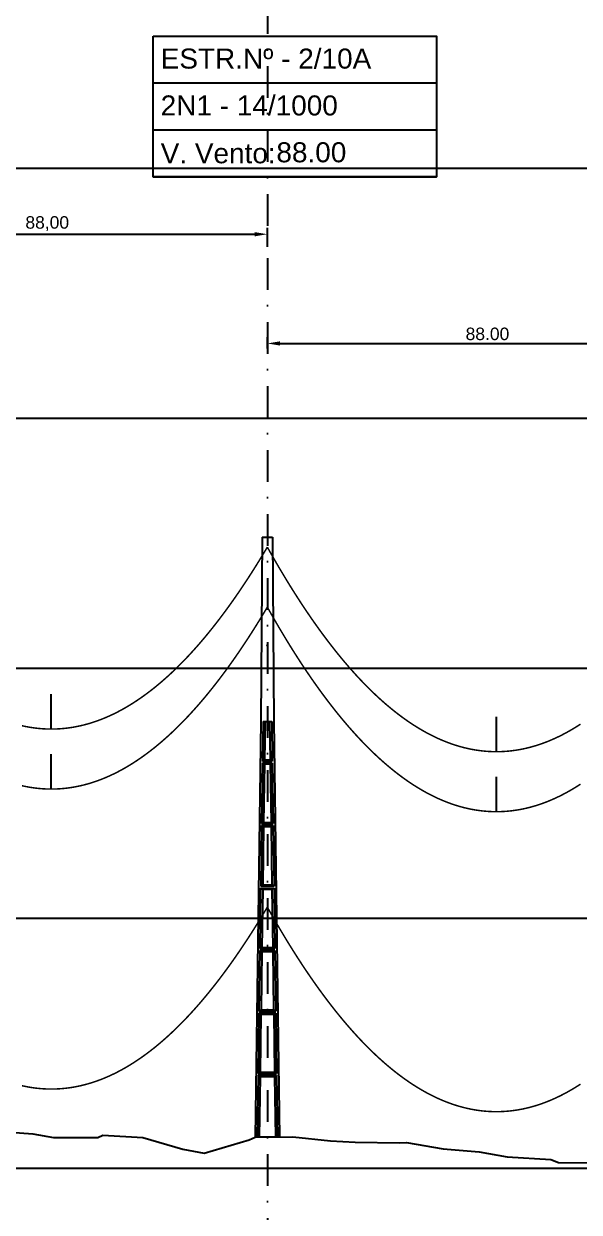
# Model space of a CAD drawing. Header units: metres. Extents: x -121 to 9872, y 3505 to 10721.
# Drawn here: x 2666.1 to 2777.1, y 9541.2 to 9778.9 of the extents above; entities that cross this region are included whole.
import ezdxf
from ezdxf.enums import TextEntityAlignment as Align

# ---------------------------------------------------------------- set-up
doc = ezdxf.new("R2010")
doc.units = ezdxf.units.M
doc.header["$PDMODE"] = 2
doc.linetypes.add('DASHDOT', pattern=[25.4, 12.7, -6.35, 0, -6.35])
for name, color, linetype in [('Cabeçalho', 7, 'Continuous'), ('CON-EOL- CA MAGNOLIA', 210, 'Continuous'), ('CON-EOL- PROJEÇÃO', 22, 'Continuous'), ('cotas', 7, 'Continuous'), ('Grade', 9, 'Continuous'), ('Ind.Rot', 8, 'DASHDOT'), ('Modelo_CotaTerreno_Perfil', 7, 'Continuous'), ('POSTE DT', 7, 'Continuous')]:
    doc.layers.add(name, color=color, linetype=linetype)
doc.styles.add('Arial', font='arial.ttf')
doc.styles.add('SIMM-PADRÃO_(TXT)', font='arial.ttf', dxfattribs={"height": 2})
doc.styles.get("Standard").update_dxf_attribs({"font": 'arial.ttf'})
doc.dimstyles.new('ISO-25', dxfattribs={"dimtxt": 2.5, "dimasz": 2.5, "dimexe": 1.25, "dimexo": 0.625, "dimtad": 1, "dimzin": 1, "dimtxsty": 'Standard', "dimcen": 2.5, "dimaunit": 1, "dimadec": 3, "dimazin": 3, "dimtfac": 1, "dimtmove": 0, "dimatfit": 3, "dimfxlon": 1, "dimarcsym": 0})

# ---------------------------------------------------------------- blocks, each defined once
blk = doc.blocks.new('*U1')
at = {"layer": 'POSTE DT', "extrusion": (0, 1, 0)}
for p, q in [((-3.31, 378.23), (-4.05, 262)), ((-3.31, 378.23), (3.31, 378.23)), ((3.31, 378.23), (4.06, 262)), ((-4.05, 262), (-7.72, 0)), ((-4.05, 262), (-4.05, 262)), ((-2.73, 262), (-3.08, 237.05)), ((-2.73, 262), (2.75, 262)), ((-1.42, 262), (-1.77, 237.57)), ((1.43, 262), (1.77, 237.57)), ((2.75, 262), (3.1, 237.05)), ((4.06, 262), (7.72, 0)), ((-3.1, 235.74), (-3.63, 197.65)), ((3.11, 235.73), (-3.1, 235.74)), ((3.1, 237.05), (-3.08, 237.05)), ((-1.8, 235.21), (-2.32, 198.19)), ((1.8, 235.21), (2.32, 198.19)), ((3.11, 235.73), (3.65, 197.65)), ((-3.65, 196.34), (-4.19, 158.25)), ((-2.35, 195.8), (-2.87, 158.8)), ((2.35, 195.8), (2.87, 158.8)), ((3.66, 196.34), (4.2, 158.25)), ((-4.21, 156.94), (-4.74, 118.85)), ((-2.9, 156.39), (-3.42, 119.41)), ((2.91, 156.39), (3.42, 119.41)), ((4.21, 156.94), (4.75, 118.85)), ((-4.76, 117.54), (-5.29, 79.45)), ((4.77, 117.54), (-4.76, 117.54)), ((4.75, 118.85), (-4.74, 118.85)), ((-3.46, 116.98), (-3.97, 80.02)), ((3.46, 116.98), (3.98, 80.02)), ((4.77, 117.54), (5.3, 79.45)), ((-5.31, 78.14), (-5.85, 40.06)), ((5.32, 78.14), (-5.31, 78.14)), ((5.3, 79.45), (-5.29, 79.45)), ((-4.01, 77.57), (-4.53, 40.63)), ((4.01, 77.57), (4.53, 40.63)), ((5.32, 78.14), (5.85, 40.06)), ((-5.86, 38.74), (-6.41, 0)), ((5.87, 38.74), (-5.86, 38.74)), ((5.85, 40.06), (-5.85, 40.06)), ((-4.56, 38.17), (-5.1, 0)), ((4.56, 38.17), (5.1, 0)), ((5.87, 38.74), (6.41, 0)), ((-6.41, 0), (-7.72, 0)), ((-5.1, 0), (-6.41, 0)), ((5.1, 0), (-5.1, 0)), ((6.41, 0), (5.1, 0)), ((7.72, 0), (6.41, 0))]:
    blk.add_line(p, q, dxfattribs=at)
at = {"layer": 'POSTE DT', "ltscale": 3}
for points in [[(-3.65, 196.34), (3.66, 196.34)], [(-3.63, 197.65), (3.65, 197.65)], [(4.2, 158.25), (-4.19, 158.25)], [(-4.21, 156.94), (4.21, 156.94)]]:
    blk.add_lwpolyline(points, dxfattribs=at)
at = {"layer": 'POSTE DT'}
for points, knots in [([(0.25, 309.94), (0.25, 309.93), (0.25, 309.93), (0.25, 309.92), (0.25, 309.91), (0.25, 309.9), (0.25, 309.89), (0.24, 309.85), (0.22, 309.82), (0.19, 309.77), (0.16, 309.74), (0.11, 309.71), (0.08, 309.7), (0.01, 309.68), (-0.02, 309.68), (-0.08, 309.7), (-0.11, 309.71), (-0.16, 309.74), (-0.18, 309.76), (-0.21, 309.8), (-0.22, 309.82), (-0.24, 309.85), (-0.24, 309.87), (-0.25, 309.89), (-0.25, 309.9), (-0.25, 309.92), (-0.25, 309.92), (-0.25, 309.93), (-0.25, 309.94), (-0.25, 309.95), (-0.25, 309.95), (-0.25, 309.96), (-0.25, 309.97), (-0.24, 310), (-0.23, 310.02), (-0.21, 310.07), (-0.2, 310.09), (-0.15, 310.14), (-0.13, 310.15), (-0.07, 310.18), (-0.03, 310.19), (0.03, 310.19), (0.06, 310.18), (0.12, 310.16), (0.14, 310.14), (0.18, 310.11), (0.2, 310.09), (0.21, 310.06), (0.22, 310.05), (0.23, 310.04), (0.24, 310.01), (0.24, 309.99), (0.25, 309.97), (0.25, 309.96), (0.25, 309.95), (0.25, 309.94), (0.25, 309.94), (0.25, 309.94), (0.25, 309.94)], [-54.728303, -54.728303, -54.728303, -54.728303, -54.309038, -54.309038, -53.647169, -53.647169, -52.532885, -52.532885, -48.86224, -48.86224, -45.282765, -45.282765, -41.52867, -41.52867, -37.867486, -37.867486, -34.454589, -34.454589, -31.301423, -31.301423, -28.48103, -28.48103, -26.961755, -26.961755, -25.7544, -25.7544, -25.136228, -25.136228, -24.64409, -24.64409, -24.094201, -24.094201, -23.191199, -23.191199, -20.494482, -20.494482, -17.342863, -17.342863, -13.645538, -13.645538, -9.835989, -9.835989, -6.296781, -6.296781, -3.005029, -3.005029, 0, 0, 0, 1.527594, 1.527594, 3.697216, 3.697216, 4.489727, 4.489727, 5.01438, 5.01438, 5.095313, 5.095313, 5.095313, 5.095313]), ([(-3.1, 235.74), (-2.88, 235.65), (-2.67, 235.56), (-2.23, 235.39), (-2.02, 235.3), (-1.8, 235.21)], [0.055576, 0.055576, 0.055576, 0.055576, 56.767409, 56.767409, 113.50757, 113.50757, 113.50757, 113.50757]), ([(-1.77, 237.57), (-1.99, 237.49), (-2.21, 237.4), (-2.64, 237.22), (-2.86, 237.14), (-3.08, 237.05)], [0, 0, 0, 0, 56.660495, 56.660495, 113.412826, 113.412826, 113.412826, 113.412826]), ([(-1.8, 235.21), (-1.2, 235.21), (-0.6, 235.21), (0.6, 235.21), (1.2, 235.21), (1.8, 235.21)], [0, 0, 0, 0, 68.567797, 68.567797, 137.136247, 137.136247, 137.136247, 137.136247]), ([(1.77, 237.57), (1.18, 237.57), (0.59, 237.57), (-0.59, 237.57), (-1.18, 237.57), (-1.77, 237.57)], [0, 0, 0, 0, 67.306894, 67.306894, 134.614447, 134.614447, 134.614447, 134.614447]), ([(3.1, 237.05), (2.87, 237.14), (2.65, 237.23), (2.21, 237.4), (1.99, 237.49), (1.77, 237.57)], [0, 0, 0, 0, 56.738948, 56.738948, 113.38731, 113.38731, 113.38731, 113.38731]), ([(1.8, 235.21), (2.02, 235.3), (2.24, 235.38), (2.68, 235.56), (2.89, 235.65), (3.11, 235.73)], [0, 0, 0, 0, 56.845349, 56.845349, 113.599799, 113.599799, 113.599799, 113.599799]), ([(-3.65, 196.34), (-3.43, 196.25), (-3.22, 196.16), (-2.78, 195.98), (-2.57, 195.89), (-2.35, 195.8)], [0.054307, 0.054307, 0.054307, 0.054307, 63.527131, 63.527131, 127.063246, 127.063246, 127.063246, 127.063246]), ([(-2.32, 198.19), (-2.54, 198.1), (-2.76, 198.01), (-3.2, 197.83), (-3.41, 197.74), (-3.63, 197.65)], [0, 0, 0, 0, 63.412073, 63.412073, 126.777421, 126.777421, 126.777421, 126.777421]), ([(-2.35, 195.8), (-1.57, 195.8), (-0.78, 195.8), (0.79, 195.8), (1.57, 195.8), (2.35, 195.8)], [0, 0, 0, 0, 89.585713, 89.585713, 179.17191, 179.17191, 179.17191, 179.17191]), ([(2.32, 198.19), (1.55, 198.19), (0.77, 198.19), (-0.77, 198.19), (-1.55, 198.19), (-2.32, 198.19)], [0, 0, 0, 0, 88.31008, 88.31008, 176.620652, 176.620652, 176.620652, 176.620652]), ([(3.65, 197.65), (3.43, 197.74), (3.2, 197.83), (2.76, 198.01), (2.54, 198.1), (2.32, 198.19)], [0, 0, 0, 0, 63.488119, 63.488119, 126.880939, 126.880939, 126.880939, 126.880939]), ([(2.35, 195.8), (2.57, 195.89), (2.79, 195.98), (3.23, 196.16), (3.45, 196.25), (3.66, 196.34)], [0, 0, 0, 0, 63.60246, 63.60246, 127.109696, 127.109696, 127.109696, 127.109696]), ([(-2.87, 158.8), (-3.09, 158.71), (-3.31, 158.62), (-3.75, 158.43), (-3.97, 158.34), (-4.19, 158.25)], [0, 0, 0, 0, 70.301707, 70.301707, 140.590947, 140.590947, 140.590947, 140.590947]), ([(2.87, 158.8), (1.92, 158.8), (0.96, 158.8), (-0.96, 158.8), (-1.91, 158.8), (-2.87, 158.8)], [0, 0, 0, 0, 109.314454, 109.314454, 218.629264, 218.629264, 218.629264, 218.629264]), ([(4.2, 158.25), (3.98, 158.34), (3.76, 158.44), (3.31, 158.62), (3.09, 158.71), (2.87, 158.8)], [0, 0, 0, 0, 70.379198, 70.379198, 140.659718, 140.659718, 140.659718, 140.659718]), ([(-4.21, 156.94), (-3.99, 156.85), (-3.77, 156.75), (-3.34, 156.57), (-3.12, 156.48), (-2.9, 156.39)], [0.053423, 0.053423, 0.053423, 0.053423, 70.429742, 70.429742, 140.90167, 140.90167, 140.90167, 140.90167]), ([(-2.9, 156.39), (-1.94, 156.39), (-0.97, 156.39), (0.97, 156.39), (1.94, 156.39), (2.91, 156.39)], [0, 0, 0, 0, 110.60219, 110.60219, 221.20473, 221.20473, 221.20473, 221.20473]), ([(2.91, 156.39), (3.12, 156.48), (3.34, 156.57), (3.78, 156.75), (4, 156.85), (4.21, 156.94)], [0, 0, 0, 0, 70.506649, 70.506649, 140.914701, 140.914701, 140.914701, 140.914701]), ([(-4.76, 117.54), (-4.54, 117.45), (-4.32, 117.35), (-3.89, 117.17), (-3.67, 117.07), (-3.46, 116.98)], [0.052784, 0.052784, 0.052784, 0.052784, 77.438432, 77.438432, 154.950301, 154.950301, 154.950301, 154.950301]), ([(-3.42, 119.41), (-3.64, 119.32), (-3.86, 119.23), (-4.3, 119.04), (-4.52, 118.95), (-4.74, 118.85)], [0, 0, 0, 0, 77.299547, 77.299547, 154.618634, 154.618634, 154.618634, 154.618634]), ([(-3.46, 116.98), (-2.3, 116.98), (-1.15, 116.98), (1.15, 116.98), (2.31, 116.98), (3.46, 116.98)], [0, 0, 0, 0, 131.617604, 131.617604, 263.235447, 263.235447, 263.235447, 263.235447]), ([(3.42, 119.41), (2.28, 119.41), (1.14, 119.41), (-1.14, 119.41), (-2.28, 119.41), (-3.42, 119.41)], [0, 0, 0, 0, 130.319901, 130.319901, 260.640046, 260.640046, 260.640046, 260.640046]), ([(4.75, 118.85), (4.53, 118.95), (4.31, 119.04), (3.87, 119.23), (3.64, 119.32), (3.42, 119.41)], [0, 0, 0, 0, 77.381597, 77.381597, 154.66183, 154.66183, 154.66183, 154.66183]), ([(3.46, 116.98), (3.68, 117.07), (3.89, 117.17), (4.33, 117.35), (4.55, 117.45), (4.77, 117.54)], [0, 0, 0, 0, 77.520013, 77.520013, 154.938747, 154.938747, 154.938747, 154.938747]), ([(-5.31, 78.14), (-5.09, 78.05), (-4.88, 77.95), (-4.44, 77.76), (-4.23, 77.67), (-4.01, 77.57)], [0.052308, 0.052308, 0.052308, 0.052308, 84.527725, 84.527725, 169.158824, 169.158824, 169.158824, 169.158824]), ([(-3.97, 80.02), (-4.19, 79.93), (-4.41, 79.83), (-4.85, 79.64), (-5.07, 79.55), (-5.29, 79.45)], [0, 0, 0, 0, 84.379671, 84.379671, 168.809376, 168.809376, 168.809376, 168.809376]), ([(-4.01, 77.57), (-2.67, 77.57), (-1.34, 77.57), (1.34, 77.57), (2.67, 77.57), (4.01, 77.57)], [0, 0, 0, 0, 152.632212, 152.632212, 305.264569, 305.264569, 305.264569, 305.264569]), ([(3.98, 80.02), (2.65, 80.02), (1.33, 80.02), (-1.32, 80.02), (-2.65, 80.02), (-3.97, 80.02)], [0, 0, 0, 0, 151.326157, 151.326157, 302.652465, 302.652465, 302.652465, 302.652465]), ([(5.3, 79.45), (5.08, 79.55), (4.86, 79.64), (4.42, 79.83), (4.2, 79.93), (3.98, 80.02)], [0, 0, 0, 0, 84.46863, 84.46863, 168.833721, 168.833721, 168.833721, 168.833721]), ([(4.01, 77.57), (4.23, 77.67), (4.45, 77.76), (4.88, 77.95), (5.1, 78.05), (5.32, 78.14)], [0, 0, 0, 0, 84.616316, 84.616316, 169.129178, 169.129178, 169.129178, 169.129178]), ([(-5.86, 38.74), (-5.65, 38.65), (-5.43, 38.55), (-5, 38.36), (-4.78, 38.26), (-4.56, 38.17)], [0.026524, 0.026524, 0.026524, 0.026524, 91.679563, 91.679563, 183.466041, 183.466041, 183.466041, 183.466041]), ([(-4.53, 40.63), (-4.75, 40.53), (-4.97, 40.44), (-5.41, 40.25), (-5.63, 40.15), (-5.85, 40.06)], [0, 0, 0, 0, 91.523648, 91.523648, 183.126775, 183.126775, 183.126775, 183.126775]), ([(-4.56, 38.17), (-3.04, 38.17), (-1.52, 38.17), (1.52, 38.17), (3.04, 38.17), (4.56, 38.17)], [0, 0, 0, 0, 173.646192, 173.646192, 347.292451, 347.292451, 347.292451, 347.292451]), ([(4.53, 40.63), (3.02, 40.63), (1.51, 40.63), (-1.51, 40.63), (-3.02, 40.63), (-4.53, 40.63)], [0, 0, 0, 0, 172.33304, 172.33304, 344.666151, 344.666151, 344.666151, 344.666151]), ([(5.85, 40.06), (5.63, 40.15), (5.41, 40.25), (4.97, 40.44), (4.75, 40.53), (4.53, 40.63)], [0, 0, 0, 0, 91.621326, 91.621326, 183.137324, 183.137324, 183.137324, 183.137324]), ([(4.56, 38.17), (4.78, 38.26), (5, 38.36), (5.43, 38.55), (5.65, 38.65), (5.87, 38.74)], [0, 0, 0, 0, 91.776928, 91.776928, 183.448614, 183.448614, 183.448614, 183.448614])]:
    blk.add_open_spline(points, degree=3, knots=knots, dxfattribs=at)
blk = doc.blocks.new('Bloco P Sup')
at = {"layer": 'Cabeçalho'}
blk.add_lwpolyline([(-11.66, -3.34), (44.97, -3.34), (44.97, -31.45), (-11.66, -31.45)], close=True, dxfattribs=at)
for points in [[(-11.66, -12.71), (44.97, -12.71)], [(-11.66, -22.08), (44.97, -22.08)], [(-11.66, -31.45), (44.97, -31.45)]]:
    blk.add_lwpolyline(points, dxfattribs=at)
at = {"layer": 'Cabeçalho', "style": 'Arial'}
blk.add_text('V. Vento:', height=4, dxfattribs=at).set_placement((-10.16, -26.77), align=Align.MIDDLE_LEFT)
at = {"layer": 'Cabeçalho', "style": 'SIMM-PADRÃO_(TXT)'}
for tag, p in [('ESTRUTURANUM', (-10.16, -11.03)), ('TIPO_ESFORÇO', (-10.16, -20.4)), ('VÃOVENTO', (12.97, -29.77))]:
    blk.add_attdef(tag, text='', height=4, dxfattribs=at).set_placement(p, align=Align.BOTTOM_LEFT)
blk = doc.blocks.new('*D77')
at = {"layer": 'cotas', "color": 0, "lineweight": -2, "transparency": 16777216}
for p, q in [((2626.77, 9734.26), (2626.77, 9738.01)), ((2629.27, 9736.76), (2712.27, 9736.76)), ((2714.77, 9734.26), (2714.77, 9738.01))]:
    blk.add_line(p, q, dxfattribs=at)
at = {"layer": 'cotas', "color": 0, "transparency": 16777216}
for points in [[(2629.27, 9737.18), (2629.27, 9736.34), (2626.77, 9736.76)], [(2712.27, 9737.18), (2712.27, 9736.34), (2714.77, 9736.76)]]:
    blk.add_solid(points, dxfattribs=at)
at = {"layer": 'Defpoints', "color": 0, "transparency": 16777216}
for p in [(2714.77, 9736.76), (2626.77, 9678.99), (2714.77, 9676.18)]:
    blk.add_point(p, dxfattribs=at)
at = {"layer": 'cotas', "color": 0, "transparency": 16777216, "insert": (2670.77, 9738.89), "char_height": 2.5, "attachment_point": 5}
blk.add_mtext('88,00', dxfattribs=at)
blk = doc.blocks.new('*D78')
at = {"layer": 'cotas', "color": 0, "lineweight": -2, "transparency": 16777216}
for p, q in [((2714.77, 9713.92), (2714.77, 9716.17)), ((2717.27, 9714.92), (2800.27, 9714.92)), ((2802.77, 9713.92), (2802.77, 9716.17))]:
    blk.add_line(p, q, dxfattribs=at)
at = {"layer": 'cotas', "color": 0, "transparency": 16777216}
for points in [[(2717.27, 9715.33), (2717.27, 9714.5), (2714.77, 9714.92)], [(2800.27, 9715.33), (2800.27, 9714.5), (2802.77, 9714.92)]]:
    blk.add_solid(points, dxfattribs=at)
at = {"layer": 'Defpoints', "color": 0, "transparency": 16777216}
for p in [(2802.77, 9714.92), (2714.77, 9676.18), (2802.77, 9670.04)]:
    blk.add_point(p, dxfattribs=at)
at = {"layer": 'cotas', "color": 0, "transparency": 16777216, "insert": (2758.77, 9716.82), "char_height": 2.5, "attachment_point": 5}
blk.add_mtext('88.00', dxfattribs=at)

msp = doc.modelspace()

# ---------------------------------------------------------------- linework, layer by layer
at = {"layer": 'CON-EOL- CA MAGNOLIA'}
for p, q in [((2671.586, 9637.791), (2671.586, 9644.791)), ((2760.553, 9633.266), (2760.553, 9640.266)), ((2671.586, 9625.791), (2671.586, 9632.791)), ((2671.586, 9625.791), (2671.586, 9632.791)), ((2760.553, 9621.266), (2760.553, 9628.266)), ((2760.553, 9621.266), (2760.553, 9628.266))]:
    msp.add_line(p, q, dxfattribs=at)
at = {"layer": 'CON-EOL- CA MAGNOLIA', "const_width": 0.3}
for points in [[(2665.735, 9638.457), (2666.173, 9638.361), (2666.611, 9638.273), (2667.049, 9638.192), (2667.486, 9638.118), (2667.924, 9638.052), (2668.362, 9637.993), (2668.8, 9637.942), (2669.238, 9637.898), (2669.675, 9637.862), (2670.113, 9637.833), (2670.551, 9637.812), (2670.989, 9637.798), (2671.427, 9637.791), (2671.865, 9637.792), (2672.302, 9637.801), (2672.74, 9637.817), (2673.178, 9637.84), (2673.616, 9637.871), (2674.054, 9637.909), (2674.491, 9637.955), (2674.929, 9638.009), (2675.367, 9638.069), (2675.805, 9638.137), (2676.243, 9638.213), (2676.68, 9638.296), (2677.118, 9638.387), (2677.556, 9638.485), (2677.994, 9638.59), (2678.432, 9638.703), (2678.87, 9638.824), (2679.307, 9638.951), (2679.745, 9639.087), (2680.183, 9639.23), (2680.621, 9639.38), (2681.059, 9639.538), (2681.496, 9639.703), (2681.934, 9639.876), (2682.372, 9640.056), (2682.81, 9640.244), (2683.248, 9640.439), (2683.685, 9640.641), (2684.123, 9640.851), (2684.561, 9641.069), (2684.999, 9641.294), (2685.437, 9641.526), (2685.874, 9641.766), (2686.312, 9642.014), (2686.75, 9642.269), (2687.188, 9642.531), (2687.626, 9642.801), (2688.064, 9643.078), (2688.501, 9643.363), (2688.939, 9643.655), (2689.377, 9643.955), (2689.815, 9644.262), (2690.253, 9644.577), (2690.69, 9644.899), (2691.128, 9645.229), (2691.566, 9645.566), (2692.004, 9645.911), (2692.442, 9646.263), (2692.879, 9646.622), (2693.317, 9646.99), (2693.755, 9647.364), (2694.193, 9647.746), (2694.631, 9648.136), (2695.069, 9648.533), (2695.506, 9648.938), (2695.944, 9649.35), (2696.382, 9649.769), (2696.82, 9650.196), (2697.258, 9650.631), (2697.695, 9651.073), (2698.133, 9651.523), (2698.571, 9651.98), (2699.009, 9652.444), (2699.447, 9652.916), (2699.884, 9653.396), (2700.322, 9653.883), (2700.76, 9654.378), (2701.198, 9654.88), (2701.636, 9655.389), (2702.073, 9655.907), (2702.511, 9656.431), (2702.949, 9656.963), (2703.387, 9657.503), (2703.825, 9658.05), (2704.263, 9658.605), (2704.7, 9659.167), (2705.138, 9659.737), (2705.576, 9660.315), (2706.014, 9660.899), (2706.452, 9661.492), (2706.889, 9662.092), (2707.327, 9662.699), (2707.765, 9663.314), (2708.203, 9663.936), (2708.641, 9664.567), (2709.078, 9665.204), (2709.516, 9665.849), (2709.954, 9666.502), (2710.392, 9667.162), (2710.83, 9667.83), (2711.268, 9668.505), (2711.705, 9669.188), (2712.143, 9669.879), (2712.581, 9670.577), (2713.019, 9671.282), (2713.457, 9671.995), (2713.894, 9672.716), (2714.332, 9673.444), (2714.77, 9674.18)], [(2714.77, 9674.18), (2715.208, 9673.399), (2715.646, 9672.626), (2716.083, 9671.86), (2716.521, 9671.102), (2716.959, 9670.352), (2717.397, 9669.609), (2717.835, 9668.874), (2718.272, 9668.146), (2718.71, 9667.426), (2719.148, 9666.713), (2719.586, 9666.008), (2720.024, 9665.31), (2720.462, 9664.621), (2720.899, 9663.938), (2721.337, 9663.263), (2721.775, 9662.596), (2722.213, 9661.936), (2722.651, 9661.284), (2723.088, 9660.639), (2723.526, 9660.002), (2723.964, 9659.373), (2724.402, 9658.751), (2724.84, 9658.136), (2725.277, 9657.529), (2725.715, 9656.93), (2726.153, 9656.338), (2726.591, 9655.753), (2727.029, 9655.177), (2727.467, 9654.607), (2727.904, 9654.046), (2728.342, 9653.491), (2728.78, 9652.944), (2729.218, 9652.405), (2729.656, 9651.873), (2730.093, 9651.349), (2730.531, 9650.833), (2730.969, 9650.323), (2731.407, 9649.822), (2731.845, 9649.328), (2732.282, 9648.841), (2732.72, 9648.362), (2733.158, 9647.89), (2733.596, 9647.426), (2734.034, 9646.97), (2734.471, 9646.52), (2734.909, 9646.079), (2735.347, 9645.645), (2735.785, 9645.218), (2736.223, 9644.799), (2736.661, 9644.387), (2737.098, 9643.983), (2737.536, 9643.587), (2737.974, 9643.198), (2738.412, 9642.816), (2738.85, 9642.442), (2739.287, 9642.075), (2739.725, 9641.716), (2740.163, 9641.364), (2740.601, 9641.02), (2741.039, 9640.683), (2741.476, 9640.354), (2741.914, 9640.032), (2742.352, 9639.718), (2742.79, 9639.411), (2743.228, 9639.112), (2743.666, 9638.82), (2744.103, 9638.536), (2744.541, 9638.259), (2744.979, 9637.99), (2745.417, 9637.728), (2745.855, 9637.473), (2746.292, 9637.226), (2746.73, 9636.987), (2747.168, 9636.755), (2747.606, 9636.53), (2748.044, 9636.313), (2748.481, 9636.104), (2748.919, 9635.902), (2749.357, 9635.707), (2749.795, 9635.52), (2750.233, 9635.34), (2750.67, 9635.168), (2751.108, 9635.003), (2751.546, 9634.846), (2751.984, 9634.696), (2752.422, 9634.554), (2752.86, 9634.419), (2753.297, 9634.291), (2753.735, 9634.171), (2754.173, 9634.059), (2754.611, 9633.954), (2755.049, 9633.856), (2755.486, 9633.766), (2755.924, 9633.683), (2756.362, 9633.608), (2756.8, 9633.54), (2757.238, 9633.48), (2757.675, 9633.428), (2758.113, 9633.382), (2758.551, 9633.344), (2758.989, 9633.314), (2759.427, 9633.291), (2759.865, 9633.276), (2760.302, 9633.267), (2760.74, 9633.267), (2761.178, 9633.274), (2761.616, 9633.288), (2762.054, 9633.31), (2762.491, 9633.339), (2762.929, 9633.376), (2763.367, 9633.42), (2763.805, 9633.472), (2764.243, 9633.531), (2764.68, 9633.598), (2765.118, 9633.672), (2765.556, 9633.754), (2765.994, 9633.843), (2766.432, 9633.939), (2766.87, 9634.043), (2767.307, 9634.154), (2767.745, 9634.273), (2768.183, 9634.399), (2768.621, 9634.533), (2769.059, 9634.675), (2769.496, 9634.823), (2769.934, 9634.98), (2770.372, 9635.143), (2770.81, 9635.314), (2771.248, 9635.493), (2771.685, 9635.679), (2772.123, 9635.873), (2772.561, 9636.074), (2772.999, 9636.282), (2773.437, 9636.498), (2773.874, 9636.721), (2774.312, 9636.952), (2774.75, 9637.191), (2775.188, 9637.437), (2775.626, 9637.69), (2776.064, 9637.951), (2776.501, 9638.219), (2776.939, 9638.495), (2777.377, 9638.778)], [(2665.735, 9626.457), (2666.173, 9626.361), (2666.611, 9626.273), (2667.049, 9626.192), (2667.486, 9626.118), (2667.924, 9626.052), (2668.362, 9625.993), (2668.8, 9625.942), (2669.238, 9625.898), (2669.675, 9625.862), (2670.113, 9625.833), (2670.551, 9625.812), (2670.989, 9625.798), (2671.427, 9625.791), (2671.865, 9625.792), (2672.302, 9625.801), (2672.74, 9625.817), (2673.178, 9625.84), (2673.616, 9625.871), (2674.054, 9625.909), (2674.491, 9625.955), (2674.929, 9626.008), (2675.367, 9626.069), (2675.805, 9626.137), (2676.243, 9626.213), (2676.68, 9626.296), (2677.118, 9626.387), (2677.556, 9626.485), (2677.994, 9626.59), (2678.432, 9626.703), (2678.87, 9626.824), (2679.307, 9626.952), (2679.745, 9627.087), (2680.183, 9627.23), (2680.621, 9627.38), (2681.059, 9627.538), (2681.496, 9627.703), (2681.934, 9627.876), (2682.372, 9628.056), (2682.81, 9628.244), (2683.248, 9628.439), (2683.685, 9628.641), (2684.123, 9628.851), (2684.561, 9629.069), (2684.999, 9629.294), (2685.437, 9629.526), (2685.874, 9629.766), (2686.312, 9630.014), (2686.75, 9630.269), (2687.188, 9630.531), (2687.626, 9630.801), (2688.064, 9631.078), (2688.501, 9631.363), (2688.939, 9631.655), (2689.377, 9631.955), (2689.815, 9632.262), (2690.253, 9632.577), (2690.69, 9632.899), (2691.128, 9633.229), (2691.566, 9633.566), (2692.004, 9633.911), (2692.442, 9634.263), (2692.879, 9634.623), (2693.317, 9634.99), (2693.755, 9635.364), (2694.193, 9635.746), (2694.631, 9636.136), (2695.069, 9636.533), (2695.506, 9636.938), (2695.944, 9637.35), (2696.382, 9637.769), (2696.82, 9638.196), (2697.258, 9638.631), (2697.695, 9639.073), (2698.133, 9639.523), (2698.571, 9639.98), (2699.009, 9640.444), (2699.447, 9640.916), (2699.884, 9641.396), (2700.322, 9641.883), (2700.76, 9642.378), (2701.198, 9642.88), (2701.636, 9643.389), (2702.073, 9643.907), (2702.511, 9644.431), (2702.949, 9644.963), (2703.387, 9645.503), (2703.825, 9646.05), (2704.263, 9646.605), (2704.7, 9647.167), (2705.138, 9647.737), (2705.576, 9648.314), (2706.014, 9648.899), (2706.452, 9649.492), (2706.889, 9650.092), (2707.327, 9650.699), (2707.765, 9651.314), (2708.203, 9651.937), (2708.641, 9652.567), (2709.078, 9653.204), (2709.516, 9653.849), (2709.954, 9654.502), (2710.392, 9655.162), (2710.83, 9655.83), (2711.268, 9656.505), (2711.705, 9657.188), (2712.143, 9657.879), (2712.581, 9658.577), (2713.019, 9659.282), (2713.457, 9659.995), (2713.894, 9660.716), (2714.332, 9661.444), (2714.77, 9662.18)], [(2665.735, 9626.457), (2666.173, 9626.361), (2666.611, 9626.273), (2667.049, 9626.192), (2667.486, 9626.118), (2667.924, 9626.052), (2668.362, 9625.993), (2668.8, 9625.942), (2669.238, 9625.898), (2669.675, 9625.862), (2670.113, 9625.833), (2670.551, 9625.812), (2670.989, 9625.798), (2671.427, 9625.791), (2671.865, 9625.792), (2672.302, 9625.801), (2672.74, 9625.817), (2673.178, 9625.84), (2673.616, 9625.871), (2674.054, 9625.909), (2674.491, 9625.955), (2674.929, 9626.009), (2675.367, 9626.069), (2675.805, 9626.137), (2676.243, 9626.213), (2676.68, 9626.296), (2677.118, 9626.387), (2677.556, 9626.485), (2677.994, 9626.59), (2678.432, 9626.703), (2678.87, 9626.824), (2679.307, 9626.951), (2679.745, 9627.087), (2680.183, 9627.23), (2680.621, 9627.38), (2681.059, 9627.538), (2681.496, 9627.703), (2681.934, 9627.876), (2682.372, 9628.056), (2682.81, 9628.244), (2683.248, 9628.439), (2683.685, 9628.641), (2684.123, 9628.851), (2684.561, 9629.069), (2684.999, 9629.294), (2685.437, 9629.526), (2685.874, 9629.766), (2686.312, 9630.014), (2686.75, 9630.269), (2687.188, 9630.531), (2687.626, 9630.801), (2688.064, 9631.078), (2688.501, 9631.363), (2688.939, 9631.655), (2689.377, 9631.955), (2689.815, 9632.262), (2690.253, 9632.577), (2690.69, 9632.899), (2691.128, 9633.229), (2691.566, 9633.566), (2692.004, 9633.911), (2692.442, 9634.263), (2692.879, 9634.622), (2693.317, 9634.99), (2693.755, 9635.364), (2694.193, 9635.746), (2694.631, 9636.136), (2695.069, 9636.533), (2695.506, 9636.938), (2695.944, 9637.35), (2696.382, 9637.769), (2696.82, 9638.196), (2697.258, 9638.631), (2697.695, 9639.073), (2698.133, 9639.523), (2698.571, 9639.98), (2699.009, 9640.444), (2699.447, 9640.916), (2699.884, 9641.396), (2700.322, 9641.883), (2700.76, 9642.378), (2701.198, 9642.88), (2701.636, 9643.389), (2702.073, 9643.907), (2702.511, 9644.431), (2702.949, 9644.963), (2703.387, 9645.503), (2703.825, 9646.05), (2704.263, 9646.605), (2704.7, 9647.167), (2705.138, 9647.737), (2705.576, 9648.315), (2706.014, 9648.899), (2706.452, 9649.492), (2706.889, 9650.092), (2707.327, 9650.699), (2707.765, 9651.314), (2708.203, 9651.936), (2708.641, 9652.567), (2709.078, 9653.204), (2709.516, 9653.849), (2709.954, 9654.502), (2710.392, 9655.162), (2710.83, 9655.83), (2711.268, 9656.505), (2711.705, 9657.188), (2712.143, 9657.879), (2712.581, 9658.577), (2713.019, 9659.282), (2713.457, 9659.995), (2713.894, 9660.716), (2714.332, 9661.444), (2714.77, 9662.18)], [(2714.77, 9662.18), (2715.208, 9661.399), (2715.646, 9660.626), (2716.083, 9659.86), (2716.521, 9659.102), (2716.959, 9658.352), (2717.397, 9657.609), (2717.835, 9656.874), (2718.272, 9656.146), (2718.71, 9655.426), (2719.148, 9654.713), (2719.586, 9654.008), (2720.024, 9653.311), (2720.462, 9652.621), (2720.899, 9651.938), (2721.337, 9651.263), (2721.775, 9650.596), (2722.213, 9649.936), (2722.651, 9649.284), (2723.088, 9648.639), (2723.526, 9648.002), (2723.964, 9647.373), (2724.402, 9646.751), (2724.84, 9646.136), (2725.277, 9645.529), (2725.715, 9644.93), (2726.153, 9644.338), (2726.591, 9643.753), (2727.029, 9643.177), (2727.467, 9642.607), (2727.904, 9642.045), (2728.342, 9641.491), (2728.78, 9640.944), (2729.218, 9640.405), (2729.656, 9639.873), (2730.093, 9639.349), (2730.531, 9638.833), (2730.969, 9638.323), (2731.407, 9637.822), (2731.845, 9637.328), (2732.282, 9636.841), (2732.72, 9636.362), (2733.158, 9635.89), (2733.596, 9635.426), (2734.034, 9634.97), (2734.471, 9634.52), (2734.909, 9634.079), (2735.347, 9633.645), (2735.785, 9633.218), (2736.223, 9632.799), (2736.661, 9632.387), (2737.098, 9631.983), (2737.536, 9631.587), (2737.974, 9631.198), (2738.412, 9630.816), (2738.85, 9630.442), (2739.287, 9630.075), (2739.725, 9629.716), (2740.163, 9629.364), (2740.601, 9629.02), (2741.039, 9628.683), (2741.476, 9628.354), (2741.914, 9628.032), (2742.352, 9627.718), (2742.79, 9627.411), (2743.228, 9627.112), (2743.666, 9626.82), (2744.103, 9626.536), (2744.541, 9626.259), (2744.979, 9625.99), (2745.417, 9625.728), (2745.855, 9625.473), (2746.292, 9625.226), (2746.73, 9624.987), (2747.168, 9624.755), (2747.606, 9624.53), (2748.044, 9624.313), (2748.481, 9624.104), (2748.919, 9623.902), (2749.357, 9623.707), (2749.795, 9623.52), (2750.233, 9623.34), (2750.67, 9623.168), (2751.108, 9623.003), (2751.546, 9622.846), (2751.984, 9622.696), (2752.422, 9622.554), (2752.86, 9622.419), (2753.297, 9622.291), (2753.735, 9622.171), (2754.173, 9622.059), (2754.611, 9621.954), (2755.049, 9621.856), (2755.486, 9621.766), (2755.924, 9621.683), (2756.362, 9621.608), (2756.8, 9621.54), (2757.238, 9621.48), (2757.675, 9621.427), (2758.113, 9621.382), (2758.551, 9621.344), (2758.989, 9621.314), (2759.427, 9621.291), (2759.865, 9621.275), (2760.302, 9621.267), (2760.74, 9621.267), (2761.178, 9621.274), (2761.616, 9621.288), (2762.054, 9621.31), (2762.491, 9621.339), (2762.929, 9621.376), (2763.367, 9621.42), (2763.805, 9621.472), (2764.243, 9621.531), (2764.68, 9621.598), (2765.118, 9621.672), (2765.556, 9621.753), (2765.994, 9621.842), (2766.432, 9621.939), (2766.87, 9622.043), (2767.307, 9622.154), (2767.745, 9622.273), (2768.183, 9622.4), (2768.621, 9622.533), (2769.059, 9622.675), (2769.496, 9622.823), (2769.934, 9622.98), (2770.372, 9623.143), (2770.81, 9623.314), (2771.248, 9623.493), (2771.685, 9623.679), (2772.123, 9623.873), (2772.561, 9624.074), (2772.999, 9624.282), (2773.437, 9624.498), (2773.874, 9624.722), (2774.312, 9624.952), (2774.75, 9625.191), (2775.188, 9625.437), (2775.626, 9625.69), (2776.064, 9625.951), (2776.501, 9626.219), (2776.939, 9626.495), (2777.377, 9626.778)], [(2714.77, 9662.18), (2715.208, 9661.399), (2715.646, 9660.626), (2716.083, 9659.86), (2716.521, 9659.102), (2716.959, 9658.352), (2717.397, 9657.609), (2717.835, 9656.874), (2718.272, 9656.146), (2718.71, 9655.426), (2719.148, 9654.713), (2719.586, 9654.008), (2720.024, 9653.31), (2720.462, 9652.621), (2720.899, 9651.938), (2721.337, 9651.263), (2721.775, 9650.596), (2722.213, 9649.936), (2722.651, 9649.284), (2723.088, 9648.639), (2723.526, 9648.002), (2723.964, 9647.373), (2724.402, 9646.751), (2724.84, 9646.136), (2725.277, 9645.529), (2725.715, 9644.93), (2726.153, 9644.338), (2726.591, 9643.753), (2727.029, 9643.177), (2727.467, 9642.607), (2727.904, 9642.046), (2728.342, 9641.491), (2728.78, 9640.944), (2729.218, 9640.405), (2729.656, 9639.873), (2730.093, 9639.349), (2730.531, 9638.833), (2730.969, 9638.323), (2731.407, 9637.822), (2731.845, 9637.328), (2732.282, 9636.841), (2732.72, 9636.362), (2733.158, 9635.89), (2733.596, 9635.426), (2734.034, 9634.97), (2734.471, 9634.52), (2734.909, 9634.079), (2735.347, 9633.645), (2735.785, 9633.218), (2736.223, 9632.799), (2736.661, 9632.387), (2737.098, 9631.983), (2737.536, 9631.587), (2737.974, 9631.198), (2738.412, 9630.816), (2738.85, 9630.442), (2739.287, 9630.075), (2739.725, 9629.716), (2740.163, 9629.364), (2740.601, 9629.02), (2741.039, 9628.683), (2741.476, 9628.354), (2741.914, 9628.032), (2742.352, 9627.718), (2742.79, 9627.411), (2743.228, 9627.112), (2743.666, 9626.82), (2744.103, 9626.536), (2744.541, 9626.259), (2744.979, 9625.99), (2745.417, 9625.728), (2745.855, 9625.473), (2746.292, 9625.226), (2746.73, 9624.987), (2747.168, 9624.755), (2747.606, 9624.53), (2748.044, 9624.313), (2748.481, 9624.104), (2748.919, 9623.902), (2749.357, 9623.707), (2749.795, 9623.52), (2750.233, 9623.34), (2750.67, 9623.168), (2751.108, 9623.003), (2751.546, 9622.846), (2751.984, 9622.696), (2752.422, 9622.554), (2752.86, 9622.419), (2753.297, 9622.291), (2753.735, 9622.171), (2754.173, 9622.059), (2754.611, 9621.954), (2755.049, 9621.856), (2755.486, 9621.766), (2755.924, 9621.683), (2756.362, 9621.608), (2756.8, 9621.54), (2757.238, 9621.48), (2757.675, 9621.428), (2758.113, 9621.382), (2758.551, 9621.344), (2758.989, 9621.314), (2759.427, 9621.291), (2759.865, 9621.276), (2760.302, 9621.267), (2760.74, 9621.267), (2761.178, 9621.274), (2761.616, 9621.288), (2762.054, 9621.31), (2762.491, 9621.339), (2762.929, 9621.376), (2763.367, 9621.42), (2763.805, 9621.472), (2764.243, 9621.531), (2764.68, 9621.598), (2765.118, 9621.672), (2765.556, 9621.754), (2765.994, 9621.843), (2766.432, 9621.939), (2766.87, 9622.043), (2767.307, 9622.154), (2767.745, 9622.273), (2768.183, 9622.399), (2768.621, 9622.533), (2769.059, 9622.675), (2769.496, 9622.823), (2769.934, 9622.98), (2770.372, 9623.143), (2770.81, 9623.314), (2771.248, 9623.493), (2771.685, 9623.679), (2772.123, 9623.873), (2772.561, 9624.074), (2772.999, 9624.282), (2773.437, 9624.498), (2773.874, 9624.721), (2774.312, 9624.952), (2774.75, 9625.191), (2775.188, 9625.437), (2775.626, 9625.69), (2776.064, 9625.951), (2776.501, 9626.219), (2776.939, 9626.495), (2777.377, 9626.778)]]:
    msp.add_lwpolyline(points, dxfattribs=at)
at = {"layer": 'CON-EOL- PROJEÇÃO', "const_width": 0.3}
for points in [[(2665.735, 9566.457), (2666.173, 9566.361), (2666.611, 9566.273), (2667.049, 9566.192), (2667.486, 9566.118), (2667.924, 9566.052), (2668.362, 9565.993), (2668.8, 9565.942), (2669.238, 9565.898), (2669.675, 9565.862), (2670.113, 9565.833), (2670.551, 9565.812), (2670.989, 9565.798), (2671.427, 9565.791), (2671.865, 9565.792), (2672.302, 9565.801), (2672.74, 9565.817), (2673.178, 9565.84), (2673.616, 9565.871), (2674.054, 9565.909), (2674.491, 9565.955), (2674.929, 9566.008), (2675.367, 9566.069), (2675.805, 9566.137), (2676.243, 9566.213), (2676.68, 9566.296), (2677.118, 9566.387), (2677.556, 9566.485), (2677.994, 9566.59), (2678.432, 9566.703), (2678.87, 9566.824), (2679.307, 9566.951), (2679.745, 9567.087), (2680.183, 9567.23), (2680.621, 9567.38), (2681.059, 9567.538), (2681.496, 9567.703), (2681.934, 9567.876), (2682.372, 9568.056), (2682.81, 9568.244), (2683.248, 9568.439), (2683.685, 9568.641), (2684.123, 9568.851), (2684.561, 9569.069), (2684.999, 9569.294), (2685.437, 9569.526), (2685.874, 9569.766), (2686.312, 9570.014), (2686.75, 9570.269), (2687.188, 9570.531), (2687.626, 9570.801), (2688.064, 9571.078), (2688.501, 9571.363), (2688.939, 9571.655), (2689.377, 9571.955), (2689.815, 9572.262), (2690.253, 9572.577), (2690.69, 9572.899), (2691.128, 9573.229), (2691.566, 9573.566), (2692.004, 9573.911), (2692.442, 9574.263), (2692.879, 9574.622), (2693.317, 9574.99), (2693.755, 9575.364), (2694.193, 9575.746), (2694.631, 9576.136), (2695.069, 9576.533), (2695.506, 9576.938), (2695.944, 9577.35), (2696.382, 9577.769), (2696.82, 9578.196), (2697.258, 9578.631), (2697.695, 9579.073), (2698.133, 9579.523), (2698.571, 9579.98), (2699.009, 9580.444), (2699.447, 9580.916), (2699.884, 9581.396), (2700.322, 9581.883), (2700.76, 9582.378), (2701.198, 9582.88), (2701.636, 9583.389), (2702.073, 9583.907), (2702.511, 9584.431), (2702.949, 9584.963), (2703.387, 9585.503), (2703.825, 9586.05), (2704.263, 9586.605), (2704.7, 9587.167), (2705.138, 9587.737), (2705.576, 9588.315), (2706.014, 9588.899), (2706.452, 9589.492), (2706.889, 9590.092), (2707.327, 9590.699), (2707.765, 9591.314), (2708.203, 9591.936), (2708.641, 9592.567), (2709.078, 9593.204), (2709.516, 9593.849), (2709.954, 9594.502), (2710.392, 9595.162), (2710.83, 9595.83), (2711.268, 9596.505), (2711.705, 9597.188), (2712.143, 9597.879), (2712.581, 9598.577), (2713.019, 9599.282), (2713.457, 9599.995), (2713.894, 9600.716), (2714.332, 9601.444), (2714.77, 9602.18)], [(2714.77, 9602.18), (2715.208, 9601.399), (2715.646, 9600.626), (2716.083, 9599.86), (2716.521, 9599.102), (2716.959, 9598.352), (2717.397, 9597.609), (2717.835, 9596.874), (2718.272, 9596.146), (2718.71, 9595.426), (2719.148, 9594.713), (2719.586, 9594.008), (2720.024, 9593.31), (2720.462, 9592.621), (2720.899, 9591.938), (2721.337, 9591.263), (2721.775, 9590.596), (2722.213, 9589.936), (2722.651, 9589.284), (2723.088, 9588.639), (2723.526, 9588.002), (2723.964, 9587.373), (2724.402, 9586.751), (2724.84, 9586.136), (2725.277, 9585.529), (2725.715, 9584.93), (2726.153, 9584.338), (2726.591, 9583.753), (2727.029, 9583.177), (2727.467, 9582.607), (2727.904, 9582.046), (2728.342, 9581.491), (2728.78, 9580.944), (2729.218, 9580.405), (2729.656, 9579.873), (2730.093, 9579.349), (2730.531, 9578.833), (2730.969, 9578.323), (2731.407, 9577.822), (2731.845, 9577.328), (2732.282, 9576.841), (2732.72, 9576.362), (2733.158, 9575.89), (2733.596, 9575.426), (2734.034, 9574.97), (2734.471, 9574.52), (2734.909, 9574.079), (2735.347, 9573.645), (2735.785, 9573.218), (2736.223, 9572.799), (2736.661, 9572.387), (2737.098, 9571.983), (2737.536, 9571.587), (2737.974, 9571.198), (2738.412, 9570.816), (2738.85, 9570.442), (2739.287, 9570.075), (2739.725, 9569.716), (2740.163, 9569.364), (2740.601, 9569.02), (2741.039, 9568.683), (2741.476, 9568.354), (2741.914, 9568.032), (2742.352, 9567.718), (2742.79, 9567.411), (2743.228, 9567.112), (2743.666, 9566.82), (2744.103, 9566.536), (2744.541, 9566.259), (2744.979, 9565.99), (2745.417, 9565.728), (2745.855, 9565.473), (2746.292, 9565.226), (2746.73, 9564.987), (2747.168, 9564.755), (2747.606, 9564.53), (2748.044, 9564.313), (2748.481, 9564.104), (2748.919, 9563.902), (2749.357, 9563.707), (2749.795, 9563.52), (2750.233, 9563.34), (2750.67, 9563.168), (2751.108, 9563.003), (2751.546, 9562.846), (2751.984, 9562.696), (2752.422, 9562.554), (2752.86, 9562.419), (2753.297, 9562.291), (2753.735, 9562.171), (2754.173, 9562.059), (2754.611, 9561.954), (2755.049, 9561.856), (2755.486, 9561.766), (2755.924, 9561.683), (2756.362, 9561.608), (2756.8, 9561.54), (2757.238, 9561.48), (2757.675, 9561.427), (2758.113, 9561.382), (2758.551, 9561.344), (2758.989, 9561.314), (2759.427, 9561.291), (2759.865, 9561.275), (2760.302, 9561.267), (2760.74, 9561.267), (2761.178, 9561.274), (2761.616, 9561.288), (2762.054, 9561.31), (2762.491, 9561.339), (2762.929, 9561.376), (2763.367, 9561.42), (2763.805, 9561.472), (2764.243, 9561.531), (2764.68, 9561.598), (2765.118, 9561.672), (2765.556, 9561.754), (2765.994, 9561.843), (2766.432, 9561.939), (2766.87, 9562.043), (2767.307, 9562.154), (2767.745, 9562.273), (2768.183, 9562.399), (2768.621, 9562.533), (2769.059, 9562.675), (2769.496, 9562.823), (2769.934, 9562.98), (2770.372, 9563.143), (2770.81, 9563.314), (2771.248, 9563.493), (2771.685, 9563.679), (2772.123, 9563.873), (2772.561, 9564.074), (2772.999, 9564.282), (2773.437, 9564.498), (2773.874, 9564.721), (2774.312, 9564.952), (2774.75, 9565.191), (2775.188, 9565.437), (2775.626, 9565.69), (2776.064, 9565.951), (2776.501, 9566.219), (2776.939, 9566.495), (2777.377, 9566.778)]]:
    msp.add_lwpolyline(points, dxfattribs=at)
at = {"layer": 'Grade'}
for points in [[(0, 9750), (9859.453, 9750)], [(0, 9700), (9859.453, 9700)], [(0, 9650), (9859.453, 9650)], [(0, 9600), (9859.453, 9600)], [(0, 9550), (9859.453, 9550)]]:
    msp.add_lwpolyline(points, dxfattribs=at)
at = {"layer": 'Ind.Rot', "linetype": 'DASHDOT', "ltscale": 0.5}
msp.add_lwpolyline([(2714.77, 10500), (2714.77, 8300)], dxfattribs=at)
at = {"layer": 'Modelo_CotaTerreno_Perfil', "linetype": 'Continuous', "lineweight": -3}
msp.add_lwpolyline([(2659.845, 9557.45), (2667.89, 9556.822), (2672.035, 9556.096), (2680.862, 9556.078), (2681.88, 9556.583), (2689.901, 9556.094), (2697.889, 9553.749), (2702.118, 9552.936), (2711.109, 9555.612), (2712.363, 9556.152), (2719.84, 9556.247), (2727.418, 9555.41), (2732.351, 9555.2), (2741.195, 9555.035), (2742.599, 9555.114), (2749.951, 9553.849), (2757.14, 9553.229), (2762.723, 9552.258), (2771.426, 9551.71), (2772.999, 9551.118), (2779.989, 9551.008)], dxfattribs=at)

# ---------------------------------------------------------------- block references
at = {"layer": 'Cabeçalho'}
msp.add_blockref('Bloco P Sup', (2703.612, 9779.721), dxfattribs=at).add_auto_attribs({'ESTRUTURANUM': 'ESTR.Nº - 2/10A', 'TIPO_ESFORÇO': '2N1 - 14/1000', 'VÃOVENTO': '88.00'})
at = {"layer": 'POSTE DT', "xscale": 0.3172702451939489, "yscale": 0.3172702451939489, "zscale": 0.3172702451939489}
msp.add_blockref('*U1', (2714.77, 9556.18), dxfattribs=at)

# ---------------------------------------------------------------- dimensions: what is measured, and where the dimension line sits
at = {"layer": 'cotas'}
dim = msp.add_linear_dim(base=(2714.77, 9736.76), p1=(2626.77, 9678.99), p2=(2714.77, 9676.18), dimstyle='ISO-25', override={"dimtmove": 1}, dxfattribs=at)
dim.commit()
dim.dimension.update_dxf_attribs({"geometry": '*D77', "text_midpoint": (2670.77, 9738.887)})
dim = msp.add_linear_dim(base=(2802.77, 9714.915), p1=(2714.77, 9676.18), p2=(2802.77, 9670.04), dimstyle='ISO-25', dxfattribs=at)
dim.commit()
dim.dimension.update_dxf_attribs({"geometry": '*D78', "text_midpoint": (2758.77, 9716.817)})

doc.saveas('drawing.dxf')
